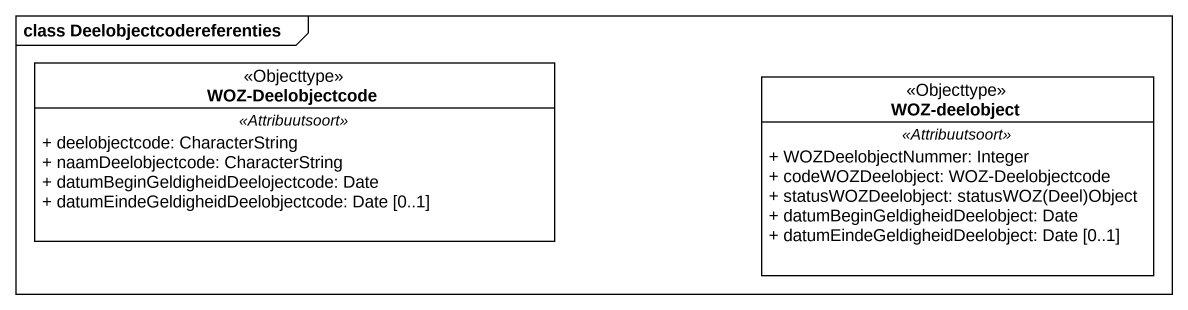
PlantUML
@startuml
mainframe class Deelobjectcodereferenties
hide circle
hide empty members
skinparam classAttributeIconSize 0
class "WOZ-Deelobjectcode" as WOZ_Deelobjectcode <<Objecttype>> {
  .. <<Attribuutsoort>> ..
  + deelobjectcode: CharacterString
  + naamDeelobjectcode: CharacterString
  + datumBeginGeldigheidDeelojectcode: Date
  + datumEindeGeldigheidDeelobjectcode: Date [0..1]
}
class "WOZ-deelobject" as WOZ_deelobject <<Objecttype>> {
  .. <<Attribuutsoort>> ..
  + WOZDeelobjectNummer: Integer
  + codeWOZDeelobject: WOZ-Deelobjectcode
  {field} + statusWOZDeelobject: statusWOZ(Deel)Object
  + datumBeginGeldigheidDeelobject: Date
  + datumEindeGeldigheidDeelobject: Date [0..1]
}
@enduml
